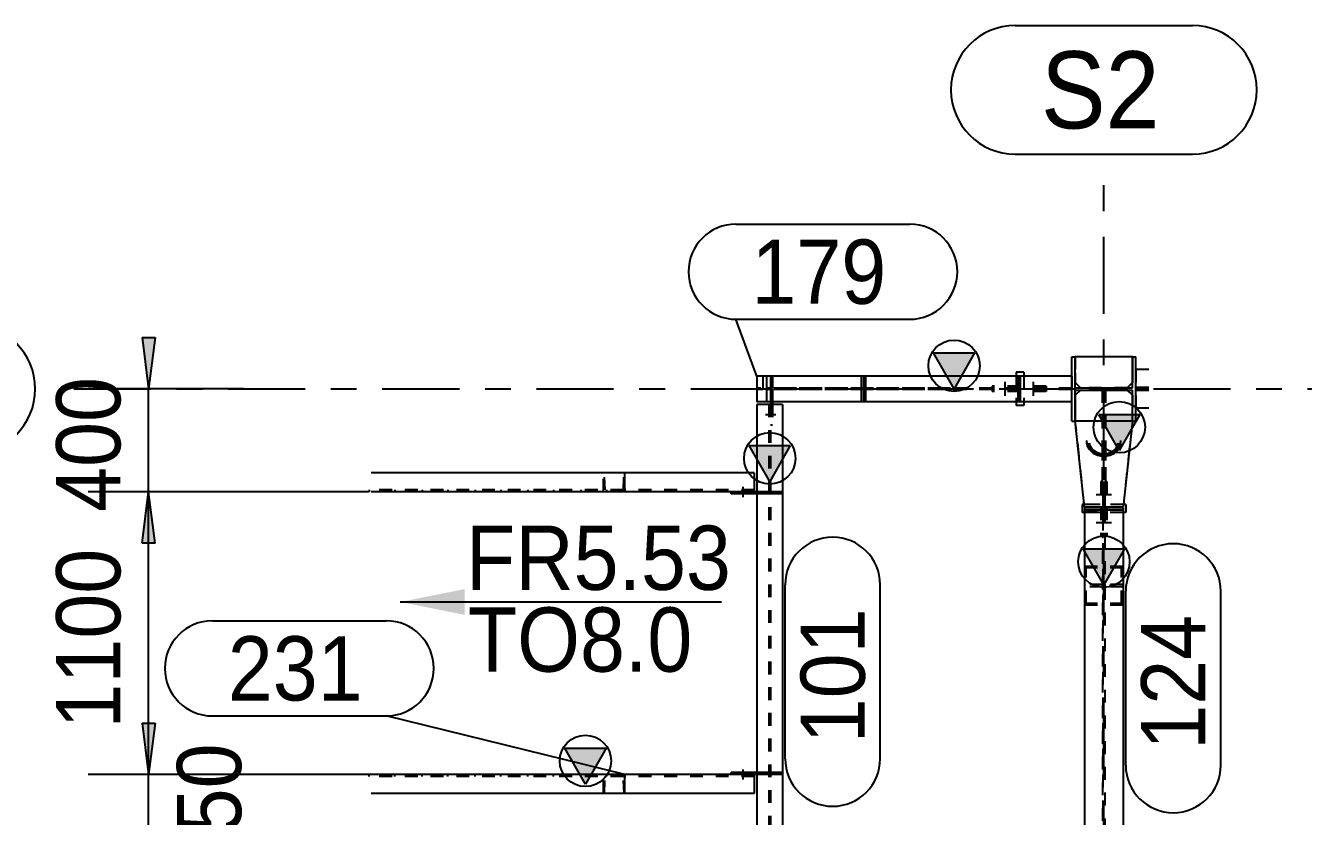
# Model space of a CAD drawing. Header units: millimetres. Extents: x 0 to 594, y 0 to 420.
# Drawn here: x 519.14 to 568.86, y 349.97 to 380.72 of the extents above; entities that cross this region are included whole.
import ezdxf

# ---------------------------------------------------------------- set-up
doc = ezdxf.new("R2010")
doc.units = ezdxf.units.MM
doc.header["$MEASUREMENT"] = 0
for name, pattern in [('XKITLINE00', [0]), ('XKITLINE02', [4, 2, -2]), ('XKITLINE03', [6, 3, -1, 1, -1]), ('XKITLINE04', [3, 0.5, -0.5, 0.5, -0.5, 0.5, -0.5])]:
    doc.linetypes.add(name, pattern=pattern)
for name, color, linetype in [('dimension', 7, 'Continuous'), ('grid', 7, 'Continuous'), ('mark', 7, 'Continuous'), ('part1', 7, 'Continuous'), ('text', 7, 'Continuous')]:
    doc.layers.add(name, color=color, linetype=linetype)
doc.styles.add('STYLE_1', font='arial.ttf', dxfattribs={"height": 0.2})

# ---------------------------------------------------------------- blocks, each defined once
blk = doc.blocks.new('*D2940')
at = {"layer": 'dimension', "color": 1, "linetype": 'XKITLINE00'}
for p, q in [((1698.948, 1901.745), (1688.016, 1901.745)), ((1690.116, 1899.745), (1690.366, 1901.745)), ((1690.366, 1890.745), (1690.366, 1901.745)), ((1690.616, 1899.745), (1690.366, 1901.745)), ((1690.616, 1899.745), (1690.116, 1899.745)), ((1690.116, 1892.745), (1690.366, 1890.745)), ((1690.116, 1892.745), (1690.616, 1892.745)), ((1690.616, 1892.745), (1690.366, 1890.745)), ((1706.181, 1890.745), (1688.016, 1890.745))]:
    blk.add_line(p, q, dxfattribs=at)
at = {"layer": 'dimension', "color": 1}
for points in [[(1690.366, 1901.745), (1690.616, 1899.745), (1690.366, 1901.745), (1690.116, 1899.745)], [(1690.366, 1890.745), (1690.116, 1892.745), (1690.366, 1890.745), (1690.616, 1892.745)]]:
    blk.add_solid(points, dxfattribs=at)
at = {"layer": 'dimension', "color": 1, "style": 'STYLE_1', "width": 0.9}
blk.add_text('1100', height=2.5, rotation=90.0002, dxfattribs=at).set_placement((1689.266, 1892.537))
blk = doc.blocks.new('*D2941')
at = {"layer": 'mark', "color": 1, "linetype": 'XKITLINE00'}
for p, q in [((1728.379, 1891.113), (1728.379, 1897.875)), ((1732.079, 1891.113), (1732.079, 1897.875))]:
    blk.add_line(p, q, dxfattribs=at)
for centre, start, end in [((1730.229, 1897.875), 0, 180), ((1730.229, 1891.113), 180, 0)]:
    blk.add_arc(centre, 1.85, start, end, dxfattribs=at)
at = {"layer": 'mark', "color": 1, "style": 'STYLE_1', "width": 0.9}
blk.add_text('124', height=2.5, rotation=90.0002, dxfattribs=at).set_placement((1731.479, 1891.713))
blk = doc.blocks.new('*D2942')
at = {"layer": 'mark', "color": 1, "linetype": 'XKITLINE00'}
for p, q in [((1692.847, 1896.727), (1699.61, 1896.727)), ((1692.847, 1893.027), (1699.61, 1893.027)), ((1708.895, 1890.745), (1699.61, 1893.027)), ((1699.61, 1893.027), (1699.61, 1893.027))]:
    blk.add_line(p, q, dxfattribs=at)
for centre, start, end in [((1692.847, 1894.877), 90, -90), ((1699.61, 1894.877), -90, 90)]:
    blk.add_arc(centre, 1.85, start, end, dxfattribs=at)
at = {"layer": 'mark', "color": 1, "style": 'STYLE_1', "width": 0.9}
blk.add_text('231', height=2.5, dxfattribs=at).set_placement((1693.447, 1893.627))
blk = doc.blocks.new('*D2943')
at = {"layer": 'mark', "color": 1, "linetype": 'XKITLINE00'}
for p, q in [((1715.129, 1891.364), (1715.129, 1898.127)), ((1718.829, 1891.364), (1718.829, 1898.127))]:
    blk.add_line(p, q, dxfattribs=at)
for centre, start, end in [((1716.979, 1898.127), 0, 180), ((1716.979, 1891.364), 180, 0)]:
    blk.add_arc(centre, 1.85, start, end, dxfattribs=at)
at = {"layer": 'mark', "color": 1, "style": 'STYLE_1', "width": 0.9}
blk.add_text('101', height=2.5, rotation=90.0002, dxfattribs=at).set_placement((1718.229, 1891.964))
blk = doc.blocks.new('*D2946')
at = {"layer": 'text', "color": 1, "style": 'STYLE_1', "width": 0.9}
blk.add_text('TO8.0', height=2.5, dxfattribs=at).set_placement((1702.783, 1894.748))
blk = doc.blocks.new('*D2947')
at = {"layer": 'text', "color": 1, "linetype": 'XKITLINE00'}
blk.add_line((1700.156, 1897.46), (1712.648, 1897.46), dxfattribs=at)
at = {"layer": 'text', "color": 1}
blk.add_solid([(1700.156, 1897.46), (1702.656, 1897.96), (1700.156, 1897.46), (1702.656, 1896.96)], dxfattribs=at)
at = {"layer": 'text', "color": 1, "style": 'STYLE_1', "width": 0.9}
blk.add_text('FR5.53', height=2.5, dxfattribs=at).set_placement((1702.711, 1897.929))
blk = doc.blocks.new('*D2949')
at = {"layer": 'grid', "color": 4, "linetype": 'XKITLINE03'}
blk.add_line((1687.456, 1905.745), (1739.284, 1905.745), dxfattribs=at)
at = {"layer": 'grid', "color": 4, "linetype": 'XKITLINE00'}
blk.add_arc((1683.456, 1905.745), 2.5, -90, 90, dxfattribs=at)
blk = doc.blocks.new('*D2951')
at = {"layer": 'grid', "color": 4, "linetype": 'XKITLINE00'}
for p, q in [((1724.082, 1919.875), (1730.976, 1919.875)), ((1724.082, 1914.875), (1730.976, 1914.875))]:
    blk.add_line(p, q, dxfattribs=at)
at = {"layer": 'grid', "color": 4, "linetype": 'XKITLINE03'}
blk.add_line((1727.529, 1860.663), (1727.529, 1913.875), dxfattribs=at)
at = {"layer": 'grid', "color": 4, "linetype": 'XKITLINE00'}
for centre, start, end in [((1724.082, 1917.375), 90, -90), ((1730.976, 1917.375), -90, 90)]:
    blk.add_arc(centre, 2.5, start, end, dxfattribs=at)
at = {"layer": 'grid', "color": 4, "style": 'STYLE_1', "width": 0.9}
blk.add_text('S2', height=3, dxfattribs=at).set_placement((1725.082, 1915.875))
blk = doc.blocks.new('*D2953')
at = {"layer": 'part1', "color": 0, "linetype": 'XKITLINE00'}
for p, q in [((1726.279, 1904.495), (1726.279, 1906.995)), ((1726.279, 1906.995), (1726.419, 1906.995)), ((1726.419, 1905.79), (1726.419, 1906.995)), ((1728.639, 1906.995), (1728.779, 1906.995)), ((1728.639, 1905.79), (1728.639, 1906.995)), ((1728.779, 1904.495), (1728.779, 1906.995)), ((1726.419, 1905.79), (1728.639, 1905.79)), ((1726.419, 1905.7), (1728.639, 1905.7)), ((1726.419, 1904.495), (1726.419, 1905.7)), ((1728.639, 1904.495), (1728.639, 1905.7)), ((1726.279, 1904.495), (1726.419, 1904.495)), ((1728.639, 1904.495), (1728.779, 1904.495))]:
    blk.add_line(p, q, dxfattribs=at)
blk = doc.blocks.new('*D2954')
at = {"layer": 'part1', "color": 0, "linetype": 'XKITLINE00'}
for p, q in [((1708.895, 1902.475), (1699.029, 1902.475)), ((1708.895, 1901.745), (1708.895, 1902.475)), ((1708.895, 1901.745), (1699.029, 1901.745))]:
    blk.add_line(p, q, dxfattribs=at)
at = {"layer": 'part1', "color": 2, "linetype": 'XKITLINE04'}
for p, q in [((1708.067, 1901.745), (1708.067, 1902.475)), ((1708.125, 1901.815), (1708.097, 1902.475)), ((1708.838, 1901.815), (1708.865, 1902.475)), ((1708.865, 1902.475), (1708.895, 1902.475)), ((1708.838, 1901.815), (1699.029, 1901.815))]:
    blk.add_line(p, q, dxfattribs=at)
blk = doc.blocks.new('*D2955')
at = {"layer": 'part1', "color": 0, "linetype": 'XKITLINE00'}
for p, q in [((1715.029, 1905.145), (1714.029, 1905.145)), ((1714.029, 1905.145), (1714.029, 1872.545)), ((1715.029, 1905.145), (1715.029, 1872.545)), ((1714.529, 1902.145), (1713.729, 1903.545)), ((1713.729, 1903.545), (1715.329, 1903.545)), ((1715.329, 1903.545), (1714.529, 1902.145)), ((1715.029, 1872.545), (1714.029, 1872.545))]:
    blk.add_line(p, q, dxfattribs=at)
at = {"layer": 'part1', "color": 2, "linetype": 'XKITLINE04'}
for p, q in [((1714.501, 1905.145), (1714.501, 1872.545)), ((1714.556, 1905.145), (1714.556, 1872.545))]:
    blk.add_line(p, q, dxfattribs=at)
at = {"layer": 'part1', "color": 0, "linetype": 'XKITLINE00'}
blk.add_circle((1714.529, 1903.045), 1, dxfattribs=at)
at = {"layer": 'part1', "color": 0}
blk.add_solid([(1713.729, 1903.545), (1715.329, 1903.545), (1713.729, 1903.545), (1714.529, 1902.145)], dxfattribs=at)
blk = doc.blocks.new('*D2956')
at = {"layer": 'part1', "color": 0, "linetype": 'XKITLINE00'}
for p, q in [((1707.36, 1890.38), (1706.56, 1891.78)), ((1706.56, 1891.78), (1708.16, 1891.78)), ((1708.16, 1891.78), (1707.36, 1890.38)), ((1708.895, 1890.745), (1699.029, 1890.745)), ((1708.895, 1890.015), (1708.895, 1890.745)), ((1708.895, 1890.015), (1699.029, 1890.015))]:
    blk.add_line(p, q, dxfattribs=at)
at = {"layer": 'part1', "color": 2, "linetype": 'XKITLINE04'}
for p, q in [((1708.067, 1890.015), (1708.067, 1890.745)), ((1708.838, 1890.675), (1699.029, 1890.675)), ((1708.097, 1890.015), (1708.125, 1890.675)), ((1708.865, 1890.015), (1708.838, 1890.675))]:
    blk.add_line(p, q, dxfattribs=at)
at = {"layer": 'part1', "color": 0, "linetype": 'XKITLINE00'}
blk.add_circle((1707.36, 1891.28), 1, dxfattribs=at)
at = {"layer": 'part1', "color": 0}
blk.add_solid([(1706.56, 1891.78), (1708.16, 1891.78), (1706.56, 1891.78), (1707.36, 1890.38)], dxfattribs=at)
blk = doc.blocks.new('*D2965')
at = {"layer": 'part1', "color": 0, "linetype": 'XKITLINE00'}
for p, q in [((1707.181, 1890.675), (1707.181, 1890.745)), ((1708.181, 1890.675), (1708.181, 1890.745))]:
    blk.add_line(p, q, dxfattribs=at)
blk = doc.blocks.new('*D2966')
at = {"layer": 'part1', "color": 0, "linetype": 'XKITLINE00'}
for p, q in [((1705.123, 1890.675), (1705.123, 1890.745)), ((1706.123, 1890.675), (1706.123, 1890.745))]:
    blk.add_line(p, q, dxfattribs=at)
blk = doc.blocks.new('*D2967')
at = {"layer": 'part1', "color": 2, "linetype": 'XKITLINE04'}
for p, q in [((1708.067, 1890.015), (1708.067, 1890.745)), ((1708.895, 1890.745), (1708.067, 1890.745)), ((1708.097, 1890.015), (1708.125, 1890.675)), ((1713.929, 1890.675), (1708.125, 1890.675)), ((1708.865, 1890.015), (1708.838, 1890.675)), ((1708.895, 1890.015), (1708.067, 1890.015))]:
    blk.add_line(p, q, dxfattribs=at)
at = {"layer": 'part1', "color": 0, "linetype": 'XKITLINE00'}
for p, q in [((1708.895, 1890.015), (1708.895, 1890.745)), ((1713.929, 1890.745), (1708.895, 1890.745)), ((1713.929, 1890.745), (1713.929, 1890.015)), ((1713.929, 1890.015), (1708.895, 1890.015))]:
    blk.add_line(p, q, dxfattribs=at)
blk = doc.blocks.new('*D2972')
at = {"layer": 'part1', "color": 2, "linetype": 'XKITLINE04'}
for p, q in [((1714.556, 1890.825), (1714.556, 1890.745)), ((1715.026, 1890.825), (1714.556, 1890.825)), ((1715.026, 1890.745), (1714.556, 1890.745)), ((1714.706, 1890.825), (1714.706, 1890.745)), ((1715.026, 1890.825), (1715.026, 1890.745))]:
    blk.add_line(p, q, dxfattribs=at)
blk = doc.blocks.new('*D2973')
at = {"layer": 'part1', "color": 0, "linetype": 'XKITLINE00'}
blk.add_line((1713.479, 1890.95), (1713.479, 1890.55), dxfattribs=at)
blk.add_line((1713.479, 1890.95), (1713.479, 1890.55), dxfattribs=at)
blk = doc.blocks.new('*D2974')
at = {"layer": 'part1', "color": 0, "linetype": 'XKITLINE00'}
for p, q in [((1714.029, 1890.825), (1713.029, 1890.825)), ((1713.029, 1890.745), (1713.029, 1890.825)), ((1714.029, 1890.745), (1713.929, 1890.745)), ((1713.979, 1890.745), (1713.979, 1890.825))]:
    blk.add_line(p, q, dxfattribs=at)
at = {"layer": 'part1', "color": 2, "linetype": 'XKITLINE04'}
for p, q in [((1713.029, 1890.745), (1713.029, 1890.825)), ((1713.929, 1890.745), (1713.029, 1890.745)), ((1714.501, 1890.825), (1713.979, 1890.825)), ((1713.979, 1890.745), (1713.979, 1890.825)), ((1714.501, 1890.745), (1713.979, 1890.745)), ((1714.029, 1890.745), (1714.029, 1890.825)), ((1714.029, 1890.745), (1714.029, 1890.825)), ((1714.029, 1890.825), (1714.029, 1890.745)), ((1714.351, 1890.825), (1714.351, 1890.745)), ((1714.501, 1890.825), (1714.501, 1890.745))]:
    blk.add_line(p, q, dxfattribs=at)
blk = doc.blocks.new('*D2975')
at = {"layer": 'part1', "color": 2, "linetype": 'XKITLINE04'}
for p, q in [((1708.067, 1901.745), (1708.067, 1902.475)), ((1708.895, 1902.475), (1708.067, 1902.475)), ((1708.125, 1901.815), (1708.097, 1902.475)), ((1708.838, 1901.815), (1708.865, 1902.475)), ((1708.895, 1901.745), (1708.067, 1901.745)), ((1713.929, 1901.815), (1708.125, 1901.815))]:
    blk.add_line(p, q, dxfattribs=at)
at = {"layer": 'part1', "color": 0, "linetype": 'XKITLINE00'}
for p, q in [((1713.929, 1902.475), (1708.895, 1902.475)), ((1708.895, 1901.745), (1708.895, 1902.475)), ((1713.929, 1902.475), (1713.929, 1901.745)), ((1713.929, 1901.745), (1708.895, 1901.745))]:
    blk.add_line(p, q, dxfattribs=at)
blk = doc.blocks.new('*D2976')
at = {"layer": 'part1', "color": 0, "linetype": 'XKITLINE00'}
for p, q in [((1707.181, 1901.815), (1707.181, 1901.745)), ((1708.181, 1901.815), (1708.181, 1901.745))]:
    blk.add_line(p, q, dxfattribs=at)
blk = doc.blocks.new('*D2977')
at = {"layer": 'part1', "color": 0, "linetype": 'XKITLINE00'}
for p, q in [((1705.123, 1901.815), (1705.123, 1901.745)), ((1706.123, 1901.815), (1706.123, 1901.745))]:
    blk.add_line(p, q, dxfattribs=at)
blk = doc.blocks.new('*D2978')
at = {"layer": 'part1', "color": 2, "linetype": 'XKITLINE04'}
for p, q in [((1713.929, 1901.745), (1713.029, 1901.745)), ((1713.029, 1901.665), (1713.029, 1901.745)), ((1714.501, 1901.745), (1713.979, 1901.745)), ((1713.979, 1901.665), (1713.979, 1901.745)), ((1714.501, 1901.665), (1713.979, 1901.665)), ((1714.029, 1901.665), (1714.029, 1901.745)), ((1714.029, 1901.665), (1714.029, 1901.745)), ((1714.029, 1901.745), (1714.029, 1901.665)), ((1714.351, 1901.745), (1714.351, 1901.665)), ((1714.501, 1901.745), (1714.501, 1901.665))]:
    blk.add_line(p, q, dxfattribs=at)
at = {"layer": 'part1', "color": 0, "linetype": 'XKITLINE00'}
for p, q in [((1713.029, 1901.665), (1713.029, 1901.745)), ((1714.029, 1901.665), (1713.029, 1901.665)), ((1714.029, 1901.745), (1713.929, 1901.745)), ((1713.979, 1901.665), (1713.979, 1901.745))]:
    blk.add_line(p, q, dxfattribs=at)
blk = doc.blocks.new('*D2979')
at = {"layer": 'part1', "color": 0, "linetype": 'XKITLINE00'}
blk.add_line((1713.479, 1901.94), (1713.479, 1901.54), dxfattribs=at)
blk.add_line((1713.479, 1901.94), (1713.479, 1901.54), dxfattribs=at)
blk = doc.blocks.new('*D2980')
at = {"layer": 'part1', "color": 2, "linetype": 'XKITLINE04'}
for p, q in [((1714.556, 1901.745), (1714.556, 1901.665)), ((1715.026, 1901.745), (1714.556, 1901.745)), ((1715.026, 1901.665), (1714.556, 1901.665)), ((1714.706, 1901.745), (1714.706, 1901.665)), ((1715.026, 1901.745), (1715.026, 1901.665))]:
    blk.add_line(p, q, dxfattribs=at)
blk = doc.blocks.new('*D2981')
at = {"layer": 'part1', "color": 0, "linetype": 'XKITLINE00'}
for p, q in [((1698.948, 1890.675), (1698.948, 1890.745)), ((1699.948, 1890.675), (1699.948, 1890.745))]:
    blk.add_line(p, q, dxfattribs=at)
blk = doc.blocks.new('*D2982')
at = {"layer": 'part1', "color": 0, "linetype": 'XKITLINE00'}
for p, q in [((1701.006, 1890.675), (1701.006, 1890.745)), ((1702.006, 1890.675), (1702.006, 1890.745))]:
    blk.add_line(p, q, dxfattribs=at)
blk = doc.blocks.new('*D2983')
at = {"layer": 'part1', "color": 0, "linetype": 'XKITLINE00'}
for p, q in [((1703.065, 1890.675), (1703.065, 1890.745)), ((1704.065, 1890.675), (1704.065, 1890.745))]:
    blk.add_line(p, q, dxfattribs=at)
blk = doc.blocks.new('*D2984')
at = {"layer": 'part1', "color": 0, "linetype": 'XKITLINE00'}
for p, q in [((1703.065, 1901.815), (1703.065, 1901.745)), ((1704.065, 1901.815), (1704.065, 1901.745))]:
    blk.add_line(p, q, dxfattribs=at)
blk = doc.blocks.new('*D2985')
at = {"layer": 'part1', "color": 0, "linetype": 'XKITLINE00'}
for p, q in [((1701.006, 1901.815), (1701.006, 1901.745)), ((1702.006, 1901.815), (1702.006, 1901.745))]:
    blk.add_line(p, q, dxfattribs=at)
blk = doc.blocks.new('*D2986')
at = {"layer": 'part1', "color": 0, "linetype": 'XKITLINE00'}
for p, q in [((1698.948, 1901.815), (1698.948, 1901.745)), ((1699.948, 1901.815), (1699.948, 1901.745))]:
    blk.add_line(p, q, dxfattribs=at)
blk = doc.blocks.new('*D2988')
at = {"layer": 'part1', "color": 2, "linetype": 'XKITLINE04'}
for p, q in [((1726.779, 1898.845), (1728.279, 1898.845)), ((1726.779, 1898.845), (1726.779, 1897.345)), ((1728.279, 1898.785), (1726.779, 1898.785)), ((1726.839, 1897.405), (1726.839, 1898.785)), ((1728.219, 1897.405), (1728.219, 1898.785)), ((1728.279, 1898.845), (1728.279, 1897.345)), ((1726.779, 1897.405), (1726.839, 1897.405)), ((1726.779, 1897.345), (1728.279, 1897.345)), ((1728.279, 1897.405), (1726.839, 1897.405))]:
    blk.add_line(p, q, dxfattribs=at)
blk = doc.blocks.new('*D2990')
at = {"layer": 'part1', "color": 0, "linetype": 'XKITLINE00'}
for p, q in [((1728.279, 1901.125), (1726.779, 1901.125)), ((1726.779, 1901.125), (1726.779, 1875.565)), ((1728.279, 1901.025), (1726.779, 1901.025)), ((1728.279, 1901.125), (1728.279, 1875.565)), ((1727.529, 1898.125), (1726.729, 1899.525)), ((1726.729, 1899.525), (1728.329, 1899.525)), ((1728.329, 1899.525), (1727.529, 1898.125)), ((1727.469, 1875.665), (1726.779, 1875.665)), ((1727.469, 1875.565), (1726.779, 1875.565)), ((1728.279, 1875.665), (1727.589, 1875.665)), ((1728.279, 1875.565), (1727.589, 1875.565))]:
    blk.add_line(p, q, dxfattribs=at)
at = {"layer": 'part1', "color": 2, "linetype": 'XKITLINE04'}
for p, q in [((1727.569, 1901.125), (1726.779, 1901.125)), ((1726.779, 1901.025), (1727.489, 1901.025)), ((1727.489, 1901.045), (1727.569, 1901.045)), ((1727.489, 1901.045), (1727.569, 1901.045)), ((1727.489, 1901.045), (1727.489, 1900.045)), ((1727.489, 1900.745), (1727.489, 1900.75)), ((1727.489, 1900.745), (1727.569, 1900.745)), ((1727.489, 1900.745), (1727.489, 1875.645)), ((1727.489, 1900.745), (1727.569, 1900.745)), ((1727.569, 1901.045), (1727.569, 1875.941)), ((1728.279, 1901.025), (1728.279, 1875.565)), ((1727.489, 1875.945), (1727.489, 1900.045)), ((1727.489, 1875.945), (1727.569, 1875.945)), ((1727.489, 1875.945), (1727.569, 1875.945)), ((1727.569, 1875.941), (1727.569, 1875.645)), ((1727.589, 1875.665), (1727.469, 1875.665)), ((1727.589, 1875.565), (1727.469, 1875.565)), ((1727.489, 1875.645), (1727.569, 1875.645)), ((1727.489, 1875.645), (1727.569, 1875.645))]:
    blk.add_line(p, q, dxfattribs=at)
at = {"layer": 'part1', "color": 0, "linetype": 'XKITLINE00'}
blk.add_circle((1727.529, 1899.025), 1, dxfattribs=at)
at = {"layer": 'part1', "color": 0}
blk.add_solid([(1726.729, 1899.525), (1728.329, 1899.525), (1726.729, 1899.525), (1727.529, 1898.125)], dxfattribs=at)
blk = doc.blocks.new('*D2992')
at = {"layer": 'part1', "color": 0, "linetype": 'XKITLINE00'}
for p, q in [((1721.701, 1905.745), (1720.901, 1907.145)), ((1720.901, 1907.145), (1722.501, 1907.145)), ((1722.501, 1907.145), (1721.701, 1905.745)), ((1714.029, 1906.245), (1714.029, 1905.245)), ((1724.259, 1906.245), (1714.029, 1906.245)), ((1724.179, 1906.245), (1724.179, 1905.245)), ((1724.259, 1906.245), (1724.259, 1905.245)), ((1724.259, 1905.245), (1714.029, 1905.245))]:
    blk.add_line(p, q, dxfattribs=at)
at = {"layer": 'part1', "color": 2, "linetype": 'XKITLINE04'}
for p, q in [((1724.179, 1905.773), (1714.029, 1905.773)), ((1724.179, 1905.718), (1714.029, 1905.718)), ((1718.261, 1905.718), (1714.029, 1905.718)), ((1723.879, 1905.773), (1723.879, 1905.718)), ((1724.127, 1905.773), (1723.884, 1905.773))]:
    blk.add_line(p, q, dxfattribs=at)
at = {"layer": 'part1', "color": 0, "linetype": 'XKITLINE00'}
blk.add_circle((1721.701, 1906.645), 1, dxfattribs=at)
at = {"layer": 'part1', "color": 0}
blk.add_solid([(1720.901, 1907.145), (1722.501, 1907.145), (1720.901, 1907.145), (1721.701, 1905.745)], dxfattribs=at)
blk = doc.blocks.new('*D2993')
at = {"layer": 'part1', "color": 0, "linetype": 'XKITLINE00'}
for p, q in [((1728.13, 1903.354), (1727.33, 1904.754)), ((1727.33, 1904.754), (1728.93, 1904.754)), ((1728.93, 1904.754), (1728.13, 1903.354))]:
    blk.add_line(p, q, dxfattribs=at)
at = {"layer": 'part1', "color": 2, "linetype": 'XKITLINE04'}
for p, q in [((1726.931, 1903.597), (1726.928, 1903.635)), ((1726.981, 1903.603), (1726.978, 1903.635)), ((1728.077, 1903.603), (1728.08, 1903.635)), ((1728.127, 1903.597), (1728.13, 1903.635)), ((1726.954, 1903.521), (1726.931, 1903.597)), ((1726.99, 1903.449), (1726.954, 1903.521)), ((1727.001, 1903.534), (1726.981, 1903.603)), ((1727.04, 1903.383), (1726.99, 1903.449)), ((1727.034, 1903.468), (1727.001, 1903.534)), ((1727.08, 1903.407), (1727.034, 1903.468)), ((1727.04, 1903.383), (1727.101, 1903.323)), ((1727.08, 1903.407), (1727.137, 1903.352)), ((1727.101, 1903.323), (1727.173, 1903.273)), ((1727.137, 1903.352), (1727.203, 1903.306)), ((1727.173, 1903.273), (1727.254, 1903.232)), ((1727.203, 1903.306), (1727.277, 1903.269)), ((1727.254, 1903.232), (1727.342, 1903.202)), ((1727.277, 1903.269), (1727.357, 1903.241)), ((1727.342, 1903.202), (1727.434, 1903.184)), ((1727.357, 1903.241), (1727.442, 1903.225)), ((1727.434, 1903.184), (1727.459, 1903.182)), ((1727.442, 1903.225), (1727.459, 1903.224)), ((1727.459, 1903.224), (1727.459, 1902.963)), ((1727.599, 1903.224), (1727.616, 1903.225)), ((1727.599, 1903.224), (1727.599, 1902.963)), ((1727.599, 1903.182), (1727.624, 1903.184)), ((1727.616, 1903.225), (1727.7, 1903.241)), ((1727.624, 1903.184), (1727.716, 1903.202)), ((1727.7, 1903.241), (1727.781, 1903.269)), ((1727.716, 1903.202), (1727.804, 1903.232)), ((1727.781, 1903.269), (1727.855, 1903.306)), ((1727.804, 1903.232), (1727.885, 1903.273)), ((1727.855, 1903.306), (1727.921, 1903.352)), ((1727.885, 1903.273), (1727.957, 1903.323)), ((1727.921, 1903.352), (1727.978, 1903.407)), ((1727.957, 1903.323), (1728.018, 1903.383)), ((1727.978, 1903.407), (1728.024, 1903.468)), ((1728.018, 1903.383), (1728.068, 1903.449)), ((1728.024, 1903.468), (1728.057, 1903.534)), ((1728.057, 1903.534), (1728.077, 1903.603)), ((1728.068, 1903.449), (1728.104, 1903.521)), ((1728.104, 1903.521), (1728.127, 1903.597))]:
    blk.add_line(p, q, dxfattribs=at)
at = {"layer": 'part1', "color": 0, "linetype": 'XKITLINE00'}
blk.add_circle((1728.13, 1904.254), 1, dxfattribs=at)
at = {"layer": 'part1', "color": 0}
blk.add_solid([(1727.33, 1904.754), (1728.93, 1904.754), (1727.33, 1904.754), (1728.13, 1903.354)], dxfattribs=at)
blk = doc.blocks.new('*D2997')
at = {"layer": 'dimension', "color": 1, "linetype": 'XKITLINE00'}
for p, q in [((1690.116, 1892.745), (1690.366, 1890.745)), ((1690.116, 1892.745), (1690.616, 1892.745)), ((1690.616, 1892.745), (1690.366, 1890.745)), ((1706.181, 1890.745), (1688.366, 1890.745)), ((1690.366, 1888.245), (1690.366, 1890.745)), ((1706.883, 1888.245), (1688.366, 1888.245)), ((1690.116, 1886.245), (1690.366, 1888.245)), ((1690.616, 1886.245), (1690.366, 1888.245)), ((1690.616, 1886.245), (1690.116, 1886.245))]:
    blk.add_line(p, q, dxfattribs=at)
at = {"layer": 'dimension', "color": 1}
for points in [[(1690.366, 1890.745), (1690.116, 1892.745), (1690.366, 1890.745), (1690.616, 1892.745)], [(1690.366, 1888.245), (1690.616, 1886.245), (1690.366, 1888.245), (1690.116, 1886.245)]]:
    blk.add_solid(points, dxfattribs=at)
at = {"layer": 'dimension', "color": 1, "style": 'STYLE_1', "width": 0.9}
blk.add_text('250', height=2.5, rotation=90.0002, dxfattribs=at).set_placement((1693.966, 1886.714))
blk = doc.blocks.new('*D2999')
at = {"layer": 'dimension', "color": 1, "linetype": 'XKITLINE00'}
for p, q in [((1690.116, 1907.745), (1690.366, 1905.745)), ((1690.116, 1907.745), (1690.616, 1907.745)), ((1690.616, 1907.745), (1690.366, 1905.745)), ((1694.061, 1905.745), (1688.016, 1905.745)), ((1690.366, 1901.745), (1690.366, 1905.745)), ((1698.948, 1901.745), (1688.016, 1901.745)), ((1690.116, 1899.745), (1690.366, 1901.745)), ((1690.616, 1899.745), (1690.366, 1901.745)), ((1690.616, 1899.745), (1690.116, 1899.745))]:
    blk.add_line(p, q, dxfattribs=at)
at = {"layer": 'dimension', "color": 1}
for points in [[(1690.366, 1905.745), (1690.116, 1907.745), (1690.366, 1905.745), (1690.616, 1907.745)], [(1690.366, 1901.745), (1690.616, 1899.745), (1690.366, 1901.745), (1690.116, 1899.745)]]:
    blk.add_solid(points, dxfattribs=at)
at = {"layer": 'dimension', "color": 1, "style": 'STYLE_1', "width": 0.9}
blk.add_text('400', height=2.5, rotation=90.0002, dxfattribs=at).set_placement((1689.266, 1900.964))
blk = doc.blocks.new('*D3043')
at = {"layer": 'part1', "color": 2, "linetype": 'XKITLINE04'}
for p, q in [((1727.489, 1902.145), (1727.409, 1902.145)), ((1727.409, 1902.145), (1727.409, 1900.045)), ((1727.489, 1902.145), (1727.489, 1900.045)), ((1727.489, 1900.045), (1727.409, 1900.045))]:
    blk.add_line(p, q, dxfattribs=at)
blk = doc.blocks.new('*D3044')
at = {"layer": 'part1', "color": 2, "linetype": 'XKITLINE04'}
for p, q in [((1727.649, 1902.145), (1727.569, 1902.145)), ((1727.569, 1902.145), (1727.569, 1900.045)), ((1727.649, 1902.145), (1727.649, 1900.045)), ((1727.649, 1900.045), (1727.569, 1900.045))]:
    blk.add_line(p, q, dxfattribs=at)
blk = doc.blocks.new('*D3045')
at = {"layer": 'part1', "color": 0, "linetype": 'XKITLINE02'}
blk.add_line((1727.229, 1901.645), (1727.829, 1901.645), dxfattribs=at)
blk.add_line((1727.229, 1901.645), (1727.829, 1901.645), dxfattribs=at)
blk.add_line((1727.229, 1901.645), (1727.829, 1901.645), dxfattribs=at)
blk.add_line((1727.229, 1901.645), (1727.829, 1901.645), dxfattribs=at)
blk.add_line((1727.229, 1901.645), (1727.829, 1901.645), dxfattribs=at)
blk = doc.blocks.new('*D3046')
at = {"layer": 'part1', "color": 0, "linetype": 'XKITLINE02'}
blk.add_line((1727.229, 1900.545), (1727.829, 1900.545), dxfattribs=at)
blk.add_line((1727.229, 1900.545), (1727.829, 1900.545), dxfattribs=at)
blk.add_line((1727.229, 1900.545), (1727.829, 1900.545), dxfattribs=at)
blk.add_line((1727.229, 1900.545), (1727.829, 1900.545), dxfattribs=at)
blk.add_line((1727.229, 1900.545), (1727.829, 1900.545), dxfattribs=at)
blk = doc.blocks.new('*D3047')
at = {"layer": 'part1', "color": 2, "linetype": 'XKITLINE04'}
for p, q in [((1727.469, 1905.7), (1727.469, 1901.872)), ((1727.469, 1905.7), (1727.589, 1905.7)), ((1727.589, 1905.7), (1727.589, 1901.872)), ((1727.469, 1905.5), (1727.589, 1905.5)), ((1727.469, 1901.872), (1727.589, 1901.872))]:
    blk.add_line(p, q, dxfattribs=at)
blk = doc.blocks.new('*D3048')
at = {"layer": 'part1', "color": 2, "linetype": 'XKITLINE04'}
for p, q in [((1726.864, 1903.709), (1726.87, 1903.74)), ((1726.864, 1903.694), (1726.864, 1903.709)), ((1726.893, 1903.55), (1726.864, 1903.709)), ((1726.893, 1903.515), (1726.871, 1903.635)), ((1727.469, 1903.74), (1727.469, 1903.131)), ((1726.977, 1903.404), (1726.893, 1903.55)), ((1726.977, 1903.37), (1726.893, 1903.515)), ((1726.977, 1903.404), (1727.11, 1903.285)), ((1726.977, 1903.37), (1727.11, 1903.251)), ((1727.11, 1903.285), (1727.278, 1903.203)), ((1727.11, 1903.251), (1727.278, 1903.169)), ((1727.278, 1903.203), (1727.469, 1903.165)), ((1727.278, 1903.169), (1727.278, 1903.203)), ((1727.278, 1903.169), (1727.469, 1903.131))]:
    blk.add_line(p, q, dxfattribs=at)
blk = doc.blocks.new('*D3049')
at = {"layer": 'part1', "color": 2, "linetype": 'XKITLINE04'}
for p, q in [((1727.589, 1903.74), (1727.589, 1903.131)), ((1728.165, 1903.55), (1728.194, 1903.709)), ((1728.165, 1903.515), (1728.187, 1903.635)), ((1728.194, 1903.709), (1728.188, 1903.74)), ((1728.194, 1903.694), (1728.194, 1903.709)), ((1727.589, 1903.165), (1727.78, 1903.203)), ((1727.589, 1903.131), (1727.78, 1903.169)), ((1727.78, 1903.203), (1727.948, 1903.285)), ((1727.78, 1903.169), (1727.948, 1903.251)), ((1727.78, 1903.169), (1727.78, 1903.203)), ((1727.948, 1903.285), (1728.081, 1903.404)), ((1727.948, 1903.251), (1728.081, 1903.37)), ((1728.081, 1903.404), (1728.165, 1903.55)), ((1728.081, 1903.37), (1728.165, 1903.515))]:
    blk.add_line(p, q, dxfattribs=at)
blk = doc.blocks.new('*D3050')
at = {"layer": 'part1', "color": 2, "linetype": 'XKITLINE04'}
for p, q in [((1728.639, 1906.995), (1726.419, 1906.995)), ((1726.419, 1906.995), (1726.419, 1905.99)), ((1728.639, 1906.995), (1728.639, 1905.99)), ((1726.619, 1905.79), (1726.419, 1905.99)), ((1728.439, 1905.79), (1726.619, 1905.79)), ((1728.639, 1905.99), (1728.439, 1905.79))]:
    blk.add_line(p, q, dxfattribs=at)
blk = doc.blocks.new('*D3051')
at = {"layer": 'part1', "color": 2, "linetype": 'XKITLINE04'}
for p, q in [((1728.779, 1905.685), (1728.779, 1905.805)), ((1728.779, 1905.685), (1728.779, 1905.805)), ((1728.979, 1905.685), (1728.979, 1905.805))]:
    blk.add_line(p, q, dxfattribs=at)
at = {"layer": 'part1', "color": 0, "linetype": 'XKITLINE00'}
for p, q in [((1729.284, 1905.805), (1728.779, 1905.805)), ((1729.284, 1905.685), (1728.779, 1905.685))]:
    blk.add_line(p, q, dxfattribs=at)
blk = doc.blocks.new('*D3052')
at = {"layer": 'part1', "color": 0, "linetype": 'XKITLINE00'}
for p, q in [((1729.284, 1906.495), (1728.779, 1906.495)), ((1729.284, 1904.995), (1728.779, 1904.995))]:
    blk.add_line(p, q, dxfattribs=at)
at = {"layer": 'part1', "color": 2, "linetype": 'XKITLINE04'}
for p, q in [((1728.779, 1906.495), (1728.779, 1904.995)), ((1729.284, 1905.778), (1728.779, 1905.778)), ((1729.284, 1905.713), (1728.779, 1905.713))]:
    blk.add_line(p, q, dxfattribs=at)
blk = doc.blocks.new('*D3053')
at = {"layer": 'part1', "color": 2, "linetype": 'XKITLINE04'}
for p, q in [((1729.284, 1905.805), (1728.779, 1905.805)), ((1728.779, 1905.685), (1728.779, 1905.805)), ((1728.779, 1905.685), (1728.779, 1905.805)), ((1729.284, 1905.685), (1728.779, 1905.685)), ((1728.979, 1905.685), (1728.979, 1905.805))]:
    blk.add_line(p, q, dxfattribs=at)
blk = doc.blocks.new('*D3054')
at = {"layer": 'part1', "color": 2, "linetype": 'XKITLINE04'}
for p, q in [((1726.419, 1906.995), (1726.419, 1906.995)), ((1726.419, 1906.995), (1726.419, 1905.99)), ((1726.419, 1906.995), (1726.419, 1906.995)), ((1728.639, 1906.361), (1728.639, 1905.99)), ((1728.439, 1905.79), (1726.619, 1905.79)), ((1728.639, 1905.99), (1728.639, 1905.99)), ((1728.639, 1905.99), (1728.639, 1905.99))]:
    blk.add_line(p, q, dxfattribs=at)
at = {"layer": 'part1', "color": 0, "linetype": 'XKITLINE00'}
for p, q in [((1728.639, 1906.995), (1726.419, 1906.995)), ((1728.639, 1906.995), (1728.639, 1906.361)), ((1726.419, 1906.361), (1726.419, 1905.99)), ((1726.619, 1905.79), (1726.419, 1905.99)), ((1728.639, 1905.99), (1728.439, 1905.79))]:
    blk.add_line(p, q, dxfattribs=at)
blk = doc.blocks.new('*D3055')
at = {"layer": 'part1', "color": 0, "linetype": 'XKITLINE00'}
for p, q in [((1726.619, 1905.7), (1726.419, 1905.501)), ((1728.639, 1905.501), (1728.439, 1905.7)), ((1726.419, 1905.065), (1726.419, 1904.495)), ((1728.639, 1904.495), (1726.419, 1904.495))]:
    blk.add_line(p, q, dxfattribs=at)
at = {"layer": 'part1', "color": 2, "linetype": 'XKITLINE04'}
for p, q in [((1728.439, 1905.7), (1726.619, 1905.7)), ((1726.419, 1905.5), (1726.419, 1905.501)), ((1726.419, 1905.501), (1726.419, 1905.5)), ((1726.419, 1905.5), (1726.419, 1904.495)), ((1728.639, 1905.5), (1728.639, 1905.501)), ((1728.639, 1905.5), (1728.639, 1905.501)), ((1728.639, 1905.5), (1728.639, 1904.495)), ((1728.639, 1904.495), (1728.639, 1904.495)), ((1728.639, 1904.495), (1728.639, 1904.495))]:
    blk.add_line(p, q, dxfattribs=at)
blk = doc.blocks.new('*D3056')
at = {"layer": 'mark', "color": 1, "linetype": 'XKITLINE00'}
for p, q in [((1713.217, 1912.154), (1719.979, 1912.154)), ((1713.217, 1908.454), (1719.979, 1908.454)), ((1714.029, 1906.245), (1713.217, 1908.454)), ((1713.217, 1908.454), (1713.217, 1908.454))]:
    blk.add_line(p, q, dxfattribs=at)
for centre, start, end in [((1713.217, 1910.304), 90, -90), ((1719.979, 1910.304), -90, 90)]:
    blk.add_arc(centre, 1.85, start, end, dxfattribs=at)
at = {"layer": 'mark', "color": 1, "style": 'STYLE_1', "width": 0.9}
blk.add_text('179', height=2.5, dxfattribs=at).set_placement((1713.817, 1909.054))
blk = doc.blocks.new('*D3057')
at = {"layer": 'part1', "color": 2, "linetype": 'XKITLINE04'}
for p, q in [((1714.556, 1906.245), (1714.556, 1905.773)), ((1714.636, 1906.245), (1714.556, 1906.245)), ((1714.636, 1906.245), (1714.636, 1905.773)), ((1714.636, 1905.923), (1714.556, 1905.923)), ((1714.636, 1905.773), (1714.556, 1905.773))]:
    blk.add_line(p, q, dxfattribs=at)
blk = doc.blocks.new('*D3058')
at = {"layer": 'part1', "color": 0, "linetype": 'XKITLINE02'}
blk.add_line((1714.369, 1904.745), (1714.769, 1904.745), dxfattribs=at)
blk.add_line((1714.369, 1904.745), (1714.769, 1904.745), dxfattribs=at)
blk = doc.blocks.new('*D3059')
at = {"layer": 'part1', "color": 2, "linetype": 'XKITLINE04'}
for p, q in [((1714.556, 1905.718), (1714.556, 1905.245)), ((1714.556, 1905.718), (1714.556, 1905.245)), ((1714.636, 1905.718), (1714.556, 1905.718)), ((1714.636, 1905.718), (1714.636, 1905.245)), ((1714.636, 1905.718), (1714.636, 1905.245)), ((1714.636, 1905.568), (1714.556, 1905.568)), ((1714.556, 1905.245), (1714.636, 1905.245)), ((1714.556, 1905.245), (1714.636, 1905.245)), ((1714.556, 1905.245), (1714.636, 1905.245)), ((1714.556, 1905.245), (1714.636, 1905.245)), ((1714.556, 1905.195), (1714.636, 1905.195)), ((1714.556, 1905.145), (1714.556, 1904.345)), ((1714.636, 1905.145), (1714.636, 1904.345)), ((1714.556, 1904.345), (1714.636, 1904.345)), ((1714.556, 1904.345), (1714.636, 1904.345))]:
    blk.add_line(p, q, dxfattribs=at)
at = {"layer": 'part1', "color": 0, "linetype": 'XKITLINE00'}
for p, q in [((1714.556, 1905.245), (1714.556, 1905.145)), ((1714.556, 1905.195), (1714.636, 1905.195)), ((1714.636, 1905.245), (1714.636, 1905.145))]:
    blk.add_line(p, q, dxfattribs=at)
blk = doc.blocks.new('*D3060')
at = {"layer": 'part1', "color": 2, "linetype": 'XKITLINE04'}
for p, q in [((1714.261, 1906.245), (1714.261, 1905.245)), ((1717.885, 1906.245), (1714.261, 1906.245)), ((1714.421, 1905.773), (1714.421, 1906.245)), ((1721.725, 1906.245), (1718.101, 1906.245)), ((1718.101, 1905.773), (1718.101, 1906.245)), ((1718.261, 1906.245), (1718.261, 1905.245)), ((1721.565, 1905.773), (1714.421, 1905.773)), ((1714.421, 1905.245), (1714.421, 1905.718)), ((1721.565, 1905.718), (1714.421, 1905.718)), ((1718.101, 1905.245), (1718.101, 1905.718)), ((1717.885, 1905.245), (1714.261, 1905.245)), ((1721.725, 1905.245), (1718.101, 1905.245))]:
    blk.add_line(p, q, dxfattribs=at)
blk = doc.blocks.new('*D3061')
at = {"layer": 'part1', "color": 2, "linetype": 'XKITLINE04'}
for p, q in [((1728.279, 1898.845), (1726.779, 1898.845)), ((1726.779, 1898.845), (1726.779, 1897.345)), ((1728.279, 1898.845), (1728.279, 1897.345)), ((1728.279, 1897.345), (1726.779, 1897.345))]:
    blk.add_line(p, q, dxfattribs=at)
blk = doc.blocks.new('*D3062')
at = {"layer": 'part1', "color": 2, "linetype": 'XKITLINE04'}
for p, q in [((1727.489, 1898.145), (1726.779, 1898.145)), ((1726.779, 1898.145), (1726.779, 1898.045)), ((1727.489, 1898.045), (1726.779, 1898.045)), ((1727.289, 1898.145), (1727.289, 1898.045)), ((1727.489, 1898.145), (1727.489, 1898.045))]:
    blk.add_line(p, q, dxfattribs=at)
blk = doc.blocks.new('*D3063')
at = {"layer": 'part1', "color": 2, "linetype": 'XKITLINE04'}
for p, q in [((1728.286, 1898.145), (1727.569, 1898.145)), ((1727.569, 1898.145), (1727.569, 1898.045)), ((1728.286, 1898.045), (1727.569, 1898.045)), ((1727.769, 1898.145), (1727.769, 1898.045)), ((1728.279, 1898.045), (1728.279, 1898.145))]:
    blk.add_line(p, q, dxfattribs=at)
at = {"layer": 'part1', "color": 0, "linetype": 'XKITLINE00'}
for p, q in [((1728.286, 1898.145), (1728.279, 1898.145)), ((1728.286, 1898.045), (1728.279, 1898.045)), ((1728.286, 1898.045), (1728.286, 1898.145))]:
    blk.add_line(p, q, dxfattribs=at)
blk = doc.blocks.new('*D3064')
at = {"layer": 'part1', "color": 2, "linetype": 'XKITLINE04'}
for p, q in [((1728.639, 1906.995), (1726.419, 1906.995)), ((1726.419, 1906.995), (1726.419, 1905.99)), ((1728.639, 1906.995), (1728.639, 1905.99)), ((1726.619, 1905.79), (1726.419, 1905.99)), ((1728.439, 1905.79), (1726.619, 1905.79)), ((1728.639, 1905.99), (1728.439, 1905.79))]:
    blk.add_line(p, q, dxfattribs=at)
blk = doc.blocks.new('*D3065')
at = {"layer": 'part1', "color": 2, "linetype": 'XKITLINE04'}
for p, q in [((1718.261, 1905.718), (1718.181, 1905.718)), ((1718.181, 1905.718), (1718.181, 1905.245)), ((1718.261, 1905.718), (1718.261, 1905.245)), ((1718.261, 1905.518), (1718.181, 1905.518)), ((1718.261, 1905.245), (1718.181, 1905.245))]:
    blk.add_line(p, q, dxfattribs=at)
blk = doc.blocks.new('*D3066')
at = {"layer": 'part1', "color": 2, "linetype": 'XKITLINE04'}
for p, q in [((1718.181, 1906.245), (1718.181, 1905.773)), ((1718.261, 1906.245), (1718.181, 1906.245)), ((1718.261, 1906.245), (1718.261, 1905.773)), ((1718.261, 1905.973), (1718.181, 1905.973)), ((1718.261, 1905.773), (1718.181, 1905.773))]:
    blk.add_line(p, q, dxfattribs=at)
blk = doc.blocks.new('*D3067')
at = {"layer": 'part1', "color": 2, "linetype": 'XKITLINE04'}
for p, q in [((1724.419, 1906.395), (1724.119, 1906.395)), ((1724.119, 1906.395), (1724.119, 1905.095)), ((1724.419, 1906.395), (1724.419, 1905.095)), ((1724.419, 1905.095), (1724.119, 1905.095))]:
    blk.add_line(p, q, dxfattribs=at)
blk = doc.blocks.new('*D3068')
at = {"layer": 'part1', "color": 0, "linetype": 'XKITLINE00'}
for p, q in [((1724.119, 1906.395), (1724.119, 1906.245)), ((1724.419, 1906.395), (1724.119, 1906.395)), ((1724.419, 1906.395), (1724.419, 1906.245)), ((1724.119, 1905.245), (1724.119, 1905.095)), ((1724.419, 1905.245), (1724.419, 1905.095)), ((1724.419, 1905.095), (1724.119, 1905.095))]:
    blk.add_line(p, q, dxfattribs=at)
at = {"layer": 'part1', "color": 2, "linetype": 'XKITLINE04'}
for p, q in [((1724.119, 1906.245), (1724.119, 1905.245)), ((1724.419, 1906.245), (1724.419, 1905.245))]:
    blk.add_line(p, q, dxfattribs=at)
blk = doc.blocks.new('*D3069')
at = {"layer": 'part1', "color": 0, "linetype": 'XKITLINE02'}
blk.add_line((1723.679, 1906.02), (1723.679, 1905.47), dxfattribs=at)
blk.add_line((1723.679, 1906.02), (1723.679, 1905.47), dxfattribs=at)
blk = doc.blocks.new('*D3070')
at = {"layer": 'part1', "color": 0, "linetype": 'XKITLINE02'}
blk.add_line((1724.779, 1906.02), (1724.779, 1905.47), dxfattribs=at)
blk.add_line((1724.779, 1906.02), (1724.779, 1905.47), dxfattribs=at)
blk = doc.blocks.new('*D3071')
at = {"layer": 'part1', "color": 2, "linetype": 'XKITLINE04'}
for p, q in [((1725.279, 1905.718), (1723.179, 1905.718)), ((1723.179, 1905.718), (1723.179, 1905.638)), ((1725.279, 1905.638), (1723.179, 1905.638)), ((1725.279, 1905.718), (1725.279, 1905.638))]:
    blk.add_line(p, q, dxfattribs=at)
blk = doc.blocks.new('*D3072')
at = {"layer": 'part1', "color": 2, "linetype": 'XKITLINE04'}
for p, q in [((1725.279, 1905.853), (1723.179, 1905.853)), ((1723.179, 1905.853), (1723.179, 1905.773)), ((1725.279, 1905.773), (1723.179, 1905.773)), ((1725.279, 1905.853), (1725.279, 1905.773))]:
    blk.add_line(p, q, dxfattribs=at)
blk = doc.blocks.new('*D3073')
at = {"layer": 'part1', "color": 0, "linetype": 'XKITLINE00'}
for p, q in [((1726.279, 1906.245), (1724.279, 1906.245)), ((1724.279, 1906.245), (1724.279, 1905.245)), ((1726.279, 1905.245), (1724.279, 1905.245))]:
    blk.add_line(p, q, dxfattribs=at)
at = {"layer": 'part1', "color": 2, "linetype": 'XKITLINE04'}
for p, q in [((1726.279, 1906.245), (1726.279, 1905.245)), ((1726.279, 1905.773), (1724.279, 1905.773)), ((1726.279, 1905.718), (1724.279, 1905.718)), ((1724.579, 1905.773), (1724.579, 1905.718))]:
    blk.add_line(p, q, dxfattribs=at)
blk = doc.blocks.new('*D3074')
at = {"layer": 'part1', "color": 0, "linetype": 'XKITLINE00'}
for p, q in [((1726.768, 1901.245), (1726.679, 1901.245)), ((1726.679, 1901.245), (1726.679, 1900.945)), ((1728.379, 1901.245), (1728.29, 1901.245)), ((1728.379, 1901.245), (1728.379, 1900.945)), ((1726.779, 1900.945), (1726.679, 1900.945)), ((1728.379, 1900.945), (1728.279, 1900.945))]:
    blk.add_line(p, q, dxfattribs=at)
at = {"layer": 'part1', "color": 2, "linetype": 'XKITLINE04'}
for p, q in [((1728.29, 1901.245), (1726.768, 1901.245)), ((1728.279, 1900.945), (1726.779, 1900.945))]:
    blk.add_line(p, q, dxfattribs=at)
blk = doc.blocks.new('*D3075')
at = {"layer": 'part1', "color": 2, "linetype": 'XKITLINE04'}
for p, q in [((1726.679, 1901.245), (1726.679, 1900.945)), ((1728.379, 1901.245), (1726.679, 1901.245)), ((1728.379, 1901.245), (1728.379, 1900.945)), ((1728.379, 1900.945), (1726.679, 1900.945))]:
    blk.add_line(p, q, dxfattribs=at)
blk = doc.blocks.new('*D3076')
at = {"layer": 'part1', "color": 2, "linetype": 'XKITLINE04'}
for p, q in [((1726.619, 1905.7), (1726.419, 1905.5)), ((1728.439, 1905.7), (1726.619, 1905.7)), ((1728.639, 1905.5), (1728.439, 1905.7)), ((1726.419, 1905.5), (1726.419, 1904.495)), ((1728.639, 1905.5), (1728.639, 1904.495))]:
    blk.add_line(p, q, dxfattribs=at)
at = {"layer": 'part1', "color": 0, "linetype": 'XKITLINE00'}
for p, q in [((1726.779, 1901.145), (1726.419, 1904.495)), ((1728.639, 1904.495), (1728.279, 1901.145)), ((1728.279, 1901.145), (1726.779, 1901.145))]:
    blk.add_line(p, q, dxfattribs=at)
blk = doc.blocks.new('*D3077')
at = {"layer": 'part1', "color": 2, "linetype": 'XKITLINE04'}
for p, q in [((1726.619, 1905.7), (1726.419, 1905.5)), ((1728.439, 1905.7), (1726.619, 1905.7)), ((1728.639, 1905.5), (1728.439, 1905.7)), ((1726.419, 1905.5), (1726.419, 1904.495)), ((1728.639, 1905.5), (1728.639, 1904.495)), ((1726.779, 1901.145), (1726.419, 1904.495)), ((1728.639, 1904.495), (1728.279, 1901.145)), ((1728.279, 1901.145), (1726.779, 1901.145))]:
    blk.add_line(p, q, dxfattribs=at)
blk = doc.blocks.new('*D3078')
at = {"layer": 'part1', "color": 2, "linetype": 'XKITLINE04'}
for p, q in [((1727.489, 1905.7), (1727.569, 1905.7)), ((1727.489, 1905.7), (1727.489, 1901.145)), ((1727.489, 1905.7), (1727.569, 1905.7)), ((1727.569, 1905.7), (1727.569, 1901.145)), ((1727.489, 1905.5), (1727.569, 1905.5)), ((1727.489, 1905.5), (1727.569, 1905.5)), ((1727.489, 1901.445), (1727.569, 1901.445)), ((1727.489, 1901.445), (1727.569, 1901.445)), ((1727.489, 1901.145), (1727.569, 1901.145)), ((1727.489, 1901.145), (1727.569, 1901.145))]:
    blk.add_line(p, q, dxfattribs=at)
blk = doc.blocks.new('*D3079')
at = {"layer": 'part1', "color": 2, "linetype": 'XKITLINE04'}
for p, q in [((1726.419, 1906.995), (1726.419, 1905.99)), ((1728.639, 1906.995), (1726.419, 1906.995)), ((1728.639, 1906.995), (1728.639, 1905.99)), ((1728.439, 1905.79), (1726.619, 1905.79)), ((1728.639, 1905.99), (1728.439, 1905.79))]:
    blk.add_line(p, q, dxfattribs=at)
at = {"layer": 'part1', "color": 0, "linetype": 'XKITLINE00'}
for p, q in [((1728.639, 1906.995), (1728.639, 1906.995)), ((1726.619, 1905.79), (1726.419, 1905.99))]:
    blk.add_line(p, q, dxfattribs=at)
blk = doc.blocks.new('*D3080')
at = {"layer": 'part1', "color": 2, "linetype": 'XKITLINE04'}
for p, q in [((1726.419, 1906.995), (1726.419, 1905.99)), ((1728.639, 1906.995), (1726.419, 1906.995)), ((1728.639, 1906.995), (1728.639, 1905.99)), ((1726.619, 1905.79), (1726.419, 1905.99)), ((1728.439, 1905.79), (1726.619, 1905.79)), ((1728.639, 1905.99), (1728.439, 1905.79))]:
    blk.add_line(p, q, dxfattribs=at)

msp = doc.modelspace()

# ---------------------------------------------------------------- block references
at = {"layer": 'dimension'}
for name in ['*D2999', '*D2940', '*D2997']:
    msp.add_blockref(name, (-1166.435, -1539.151), dxfattribs=at)
at = {"layer": 'grid'}
for name in ['*D2951', '*D2949']:
    msp.add_blockref(name, (-1166.435, -1539.151), dxfattribs=at)
at = {"layer": 'mark'}
for name in ['*D3056', '*D2943', '*D2941', '*D2942']:
    msp.add_blockref(name, (-1166.435, -1539.151), dxfattribs=at)
at = {"layer": 'part1'}
for name in ['*D2992', '*D2953', '*D3050', '*D3054', '*D3064', '*D3079', '*D3080', '*D3060', '*D3057', '*D3066', '*D3067', '*D3068', '*D3073', '*D3052', '*D3059', '*D3065', '*D3072', '*D3071', '*D3069', '*D3070', '*D3055', '*D3076', '*D3077', '*D3047', '*D3078', '*D3051', '*D3053', '*D2955', '*D2993', '*D3058', '*D3048', '*D3049', '*D2954', '*D2975', '*D3043', '*D3044', '*D2986', '*D2985', '*D2984', '*D2977', '*D2976', '*D2978', '*D2979', '*D2980', '*D3045', '*D2990', '*D3074', '*D3075', '*D3046', '*D2988', '*D3061', '*D3062', '*D3063', '*D2956', '*D2981', '*D2982', '*D2983', '*D2966', '*D2965', '*D2967', '*D2974', '*D2973', '*D2972']:
    msp.add_blockref(name, (-1166.435, -1539.151), dxfattribs=at)
at = {"layer": 'text'}
for name in ['*D2947', '*D2946']:
    msp.add_blockref(name, (-1166.435, -1539.151), dxfattribs=at)

doc.saveas('drawing.dxf')
